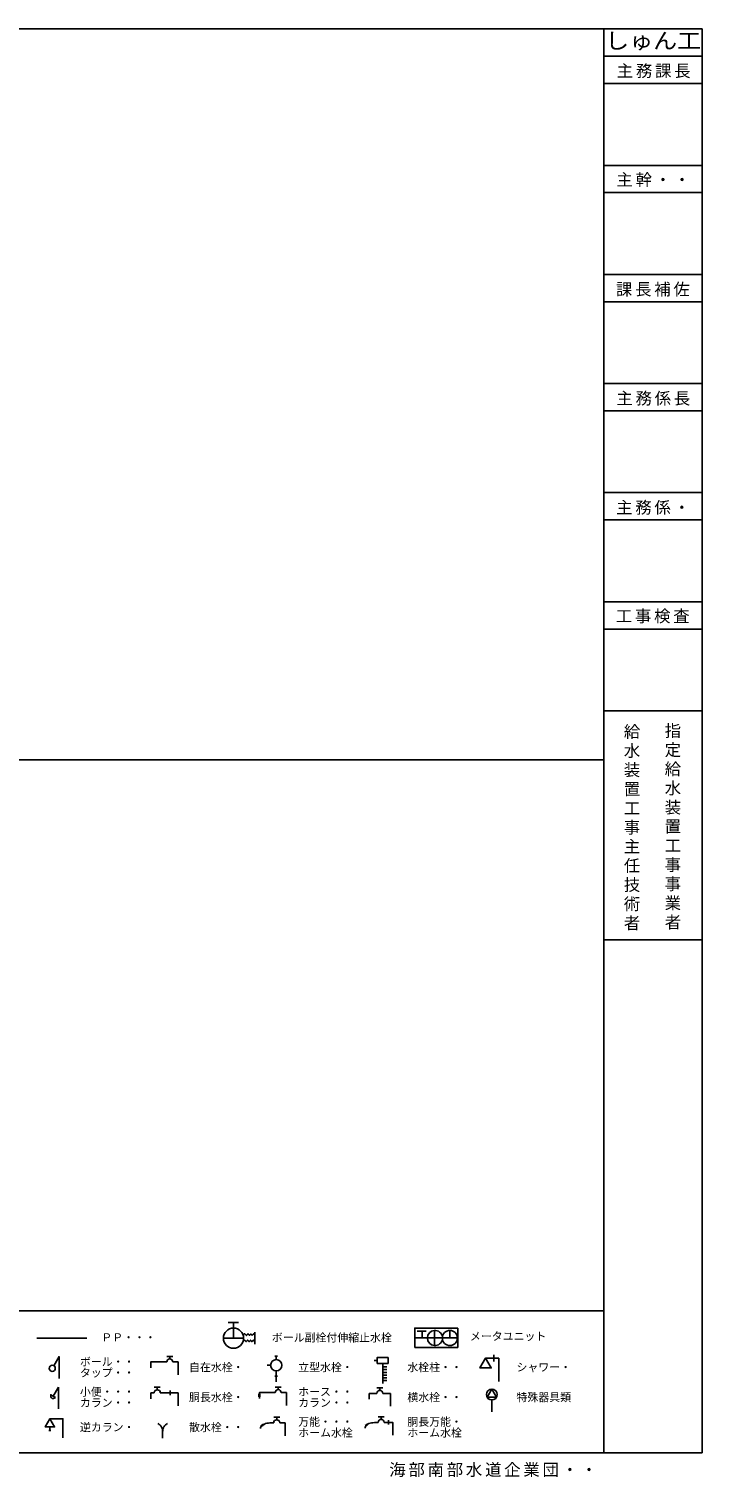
# Model space of a CAD drawing. Units: millimetres, scale not verified. Extents: x -125808 to 35380, y -29159 to 23930.
# Drawn here: x -78875 to -54208, y -29159 to 23930 of the extents above; entities that cross this region are included whole.
import ezdxf
from ezdxf.enums import TextEntityAlignment as Align

# ---------------------------------------------------------------- set-up
doc = ezdxf.new("R2010")
doc.units = ezdxf.units.MM
doc.header["$LTSCALE"] = 200
doc.layers.add('4-3_立面図', color=7, linetype='Continuous')
doc.styles.add('@ＭＳ 明朝', font='')
doc.styles.add('ＭＳ 明朝', font='')
doc.styles.get('@ＭＳ 明朝').set_extended_font_data('@MS Mincho')
doc.styles.get('ＭＳ 明朝').set_extended_font_data('MS Mincho')

msp = doc.modelspace()

# ---------------------------------------------------------------- linework, layer by layer
at = {"layer": '4-3_立面図'}
for p, q in [((-57808, 23930), (-122208, 23930)), ((-54208, 23930), (-57808, 23930)), ((-57808, 23930), (-57808, -28270)), ((-54208, 23930), (-54208, -28270)), ((-54208, 22930), (-57808, 22930)), ((-54208, 21930), (-57808, 21930)), ((-54208, 18930), (-57808, 18930)), ((-54208, 17930), (-57808, 17930)), ((-54208, 14930), (-57808, 14930)), ((-54208, 13930), (-57808, 13930)), ((-54208, 10930), (-57808, 10930)), ((-54208, 9930), (-57808, 9930)), ((-54208, 6930), (-57808, 6930)), ((-54208, 5930), (-57808, 5930)), ((-54208, 2930), (-57808, 2930)), ((-54208, 1930), (-57808, 1930)), ((-54208, -1070), (-57808, -1070)), ((-89608, -2870), (-57808, -2870)), ((-54208, -9470), (-57808, -9470)), ((-89608, -23070), (-57808, -23070)), ((-71576.3, -23490.9), (-71200.1, -23490.9)), ((-71378.3, -23490.9), (-71378.3, -24070)), ((-70594.7, -23847.1), (-70594.7, -24287.1)), ((-64313.4, -23808.9), (-64642.8, -23808.9)), ((-64465.1, -23808.9), (-64465.1, -24061.5)), ((-64010, -23784.1), (-64010, -24339)), ((-63449.1, -23783.8), (-63449.1, -24061.5)), ((-63156.1, -23700.6), (-63156.1, -24415.7)), ((-78584.3, -24073.9), (-76757.5, -24073.9)), ((-71748.6, -24070), (-71008, -24070)), ((-71030.4, -24195.8), (-71024.9, -24185.9)), ((-71024.9, -24185.9), (-71015.4, -24169.5)), ((-71021.9, -23967.6), (-71016.4, -23957.7)), ((-71016.4, -23957.7), (-71006.9, -23941.2)), ((-71015.4, -24169.5), (-71005.9, -24154.9)), ((-71006.9, -23941.2), (-70997.4, -23926.6)), ((-71005.9, -24154.9), (-70996.4, -24143.2)), ((-70997.4, -23926.6), (-70987.9, -23915)), ((-70996.4, -24143.2), (-70986.8, -24135.7)), ((-70987.9, -23915), (-70978.4, -23907.5)), ((-70986.8, -24135.7), (-70977.3, -24133.5)), ((-70978.4, -23907.5), (-70968.8, -23905.2)), ((-70977.3, -24133.5), (-70971.8, -24135)), ((-70971.8, -24135), (-70966.4, -24138.7)), ((-70968.8, -23905.2), (-70963.3, -23906.8)), ((-70966.4, -24138.7), (-70957.1, -24148.9)), ((-70963.3, -23906.8), (-70957.9, -23910.5)), ((-70957.9, -23910.5), (-70948.6, -23920.7)), ((-70957.1, -24148.9), (-70947.8, -24161.9)), ((-70948.6, -23920.7), (-70939.3, -23933.7)), ((-70947.8, -24161.9), (-70938.4, -24175.1)), ((-70939.3, -23933.7), (-70930, -23946.9)), ((-70938.4, -24175.1), (-70929, -24186.2)), ((-70930, -23946.9), (-70920.6, -23957.9)), ((-70929, -24186.2), (-70919.6, -24192.5)), ((-70920.6, -23957.9), (-70911.1, -23964.3)), ((-70919.6, -24192.5), (-70914, -24193.1)), ((-70914, -24193.1), (-70908.6, -24191)), ((-70911.1, -23964.3), (-70905.6, -23964.9)), ((-70908.6, -24191), (-70899.2, -24182.5)), ((-70905.6, -23964.9), (-70900.1, -23962.8)), ((-70900.1, -23962.8), (-70890.7, -23954.2)), ((-70899.2, -24182.5), (-70889.7, -24170.1)), ((-70890.7, -23954.2), (-70881.3, -23941.8)), ((-70889.7, -24170.1), (-70880.3, -24156.7)), ((-70881.3, -23941.8), (-70871.8, -23928.4)), ((-70880.3, -24156.7), (-70870.9, -24145.1)), ((-70871.8, -23928.4), (-70862.4, -23916.9)), ((-70870.9, -24145.1), (-70861.5, -24138.2)), ((-70862.4, -23916.9), (-70853.1, -23909.9)), ((-70861.5, -24138.2), (-70856.2, -24137.4)), ((-70856.2, -24137.4), (-70851, -24139.3)), ((-70853.1, -23909.9), (-70847.7, -23909.1)), ((-70851, -24139.3), (-70842.3, -24147.5)), ((-70847.7, -23909.1), (-70842.6, -23911)), ((-70842.6, -23911), (-70833.8, -23919.3)), ((-70842.3, -24147.5), (-70833.6, -24159.7)), ((-70833.8, -23919.3), (-70825.2, -23931.4)), ((-70833.6, -24159.7), (-70825, -24172.9)), ((-70825.2, -23931.4), (-70816.5, -23944.7)), ((-70825, -24172.9), (-70816.3, -24184.4)), ((-70816.5, -23944.7), (-70807.8, -23956.2)), ((-70816.3, -24184.4), (-70807.6, -24191.5)), ((-70807.8, -23956.2), (-70799.2, -23963.2)), ((-70807.6, -24191.5), (-70802.6, -24192.4)), ((-70802.6, -24192.4), (-70798, -24190.8)), ((-70799.2, -23963.2), (-70794.1, -23964.1)), ((-70798, -24190.8), (-70790.1, -24183.8)), ((-70794.1, -23964.1), (-70789.5, -23962.6)), ((-70790.1, -24183.8), (-70782.2, -24173.4)), ((-70789.5, -23962.6), (-70781.7, -23955.6)), ((-70782.2, -24173.4), (-70774.3, -24161.9)), ((-70781.7, -23955.6), (-70773.8, -23945.1)), ((-70774.3, -24161.9), (-70766.4, -24151.6)), ((-70773.8, -23945.1), (-70765.8, -23933.6)), ((-70766.4, -24151.6), (-70758.5, -24145)), ((-70765.8, -23933.6), (-70757.9, -23923.4)), ((-70758.5, -24145), (-70754, -24143.8)), ((-70757.9, -23923.4), (-70750.1, -23916.8)), ((-70754, -24143.8), (-70749.4, -24144.9)), ((-70750.1, -23916.8), (-70745.5, -23915.5)), ((-70749.4, -24144.9), (-70741.5, -24151.4)), ((-70745.5, -23915.5), (-70740.9, -23916.7)), ((-70741.5, -24151.4), (-70733.6, -24161.8)), ((-70740.9, -23916.7), (-70733, -23923.2)), ((-70733.6, -24161.8), (-70725.7, -24173.6)), ((-70733, -23923.2), (-70725.1, -23933.6)), ((-70725.7, -24173.6), (-70717.8, -24184.4)), ((-70725.1, -23933.6), (-70717.3, -23945.3)), ((-70717.8, -24184.4), (-70710, -24191.9)), ((-70717.3, -23945.3), (-70709.4, -23956.2)), ((-70710, -24191.9), (-70705.4, -24193.8)), ((-70709.4, -23956.2), (-70701.5, -23963.7)), ((-70705.4, -24193.8), (-70700.5, -24193.4)), ((-70701.5, -23963.7), (-70696.9, -23965.6)), ((-70700.5, -24193.4), (-70692.1, -24187.7)), ((-70696.9, -23965.6), (-70692, -23965.1)), ((-70692.1, -24187.7), (-70683.6, -24177.7)), ((-70692, -23965.1), (-70683.6, -23959.4)), ((-70683.6, -23959.4), (-70675.1, -23949.4)), ((-70683.6, -24177.7), (-70675.1, -24165.6)), ((-70675.1, -23949.4), (-70666.6, -23937.4)), ((-70675.1, -24165.6), (-70666.6, -24153.9)), ((-70666.6, -23937.4), (-70658.1, -23925.7)), ((-70666.6, -24153.9), (-70658.1, -24144.8)), ((-70658.1, -23925.7), (-70649.7, -23916.6)), ((-70658.1, -24144.8), (-70653.2, -24141.6)), ((-70653.2, -24141.6), (-70648.5, -24140.4)), ((-70649.7, -23916.6), (-70644.7, -23913.4)), ((-70648.5, -24140.4), (-70640.3, -24142.4)), ((-70644.7, -23913.4), (-70640, -23912.2)), ((-70640.3, -24142.4), (-70632.2, -24148.8)), ((-70640, -23912.2), (-70631.9, -23914.2)), ((-70632.2, -24148.8), (-70624.1, -24158.4)), ((-70631.9, -23914.2), (-70623.7, -23920.5)), ((-70624.1, -24158.4), (-70616, -24170.6)), ((-70623.7, -23920.5), (-70615.6, -23930.2)), ((-70616, -24170.6), (-70607.9, -24184.2)), ((-70615.6, -23930.2), (-70607.5, -23942.3)), ((-70607.9, -24184.2), (-70603.2, -24192.4)), ((-70607.5, -23942.3), (-70599.4, -23955.9)), ((-70599.4, -23955.9), (-70594.7, -23964.1)), ((-63171.4, -24061.5), (-64733.8, -24061.5)), ((-63156.1, -24415.7), (-64733.8, -24415.7)), ((-73823.8, -24735.4), (-73605.6, -24735.4)), ((-73714.7, -24826.3), (-73714.7, -24735.4)), ((-73408.1, -24935.4), (-73605.6, -24935.4)), ((-73408.1, -25409.4), (-73408.1, -24935.4)), ((-69858.4, -24725.4), (-69761.6, -24725.4)), ((-69811.1, -24725.4), (-69811.1, -24852.2)), ((-66229.4, -24884.6), (-66115.8, -24884.6)), ((-61838.1, -24676.7), (-61838.1, -24925)), ((-61657.6, -25658.4), (-61657.6, -24800.9)), ((-70144.2, -25059.5), (-70018.5, -25059.5)), ((-69858.4, -25465.4), (-69761.6, -25465.4)), ((-69811.1, -25266.8), (-69811.1, -25667.7)), ((-65911.2, -24993.2), (-65911.2, -25733.7)), ((-65911.2, -25121.6), (-65757.2, -25121.6)), ((-65911.2, -25221.6), (-65757.2, -25221.6)), ((-65911.2, -25321.6), (-65757.2, -25321.6)), ((-65911.2, -25421.6), (-65757.2, -25421.6)), ((-77792.9, -25859.6), (-77986.5, -26195)), ((-77792.9, -26658.1), (-77792.9, -25859.6)), ((-74282, -25869.3), (-74063.8, -25869.3)), ((-74172.9, -25960.2), (-74172.9, -25869.3)), ((-73694.1, -25981.7), (-73694.1, -26156.8)), ((-69849.8, -25861.3), (-69631.6, -25861.3)), ((-69740.7, -25952.2), (-69740.7, -25861.3)), ((-66125.3, -25891), (-65907.1, -25891)), ((-66016.2, -25982), (-66016.2, -25891)), ((-65911.2, -25521.6), (-65757.2, -25521.6)), ((-65911.2, -25621.6), (-65757.2, -25621.6)), ((-74404.7, -26069.3), (-74404.7, -26286)), ((-74404.7, -26069.3), (-74282, -26069.3)), ((-74063.8, -26069.3), (-73407, -26069.3)), ((-73407, -26543.4), (-73407, -26069.3)), ((-70472.8, -26137), (-70392.4, -26137)), ((-70472.8, -26197), (-70392.4, -26197)), ((-69434.1, -26061.3), (-69631.6, -26061.3)), ((-69434.1, -26535.3), (-69434.1, -26061.3)), ((-66405.5, -26091), (-66405.5, -26307.8)), ((-66125.3, -26091), (-66405.5, -26091)), ((-65625.9, -26091), (-65907.1, -26091)), ((-65625.9, -26565.1), (-65625.9, -26091)), ((-61910.6, -26334.1), (-61910.6, -26774.7)), ((-69905.3, -26968.8), (-69687.1, -26968.8)), ((-69796.2, -27059.7), (-69796.2, -26968.8)), ((-66074.5, -26954.6), (-65856.3, -26954.6)), ((-65965.4, -27045.5), (-65965.4, -26954.6)), ((-65701.5, -27070.8), (-65701.5, -27237.8)), ((-78142.3, -27455.2), (-78071.3, -27455.2)), ((-78107.3, -27324.1), (-78107.3, -27455.2)), ((-73975.7, -27728.2), (-73975.7, -27493.8)), ((-70367.1, -27245.7), (-70318.9, -27302.7)), ((-70321.3, -27206.9), (-70273.1, -27263.9)), ((-69489.6, -27168.8), (-69687.1, -27168.8)), ((-69489.6, -27642.9), (-69489.6, -27168.8)), ((-66536.3, -27231.5), (-66488.1, -27288.4)), ((-66490.5, -27192.7), (-66442.3, -27249.7)), ((-122208, -28270), (-57808, -28270)), ((-57808, -28270), (-54208, -28270))]:
    msp.add_line(p, q, dxfattribs=at)
for points in [[(-63156.1, -23700.6), (-64733.8, -23700.6), (-64733.8, -24415.7)], [(-77772.2, -25542.8), (-77772.2, -24744.3), (-77965, -25078.3)], [(-73823.8, -24935.4), (-74405.9, -24935.4), (-74405.9, -25152.1)], [(-61657.6, -24800.9), (-62142.8, -24800.9), (-62350.7, -25160.9), (-61935, -25160.9), (-62142.8, -24800.9)], [(-69849.8, -26061.3), (-70431.9, -26061.3), (-70431.9, -26278)], [(-77630.5, -27716.6), (-77630.5, -27024.1), (-78107.3, -27024.1), (-78280.5, -27324.1), (-77934.1, -27324.1), (-78107.3, -27024.1)], [(-73975.7, -27493.8), (-73976.8, -27463.6), (-73979.8, -27434.6), (-73985, -27406.8), (-73992.1, -27380.2), (-74001.4, -27354.8), (-74012.6, -27330.5), (-74026, -27307.4), (-74041.3, -27285.5), (-74058.8, -27264.8), (-74078.2, -27245.3), (-74099.8, -27227), (-74123.3, -27209.8), (-74148.9, -27193.8)], [(-73975.7, -27493.8), (-73974.7, -27463.6), (-73971.6, -27434.6), (-73966.5, -27406.8), (-73959.3, -27380.2), (-73950.1, -27354.8), (-73938.8, -27330.5), (-73925.5, -27307.4), (-73910.2, -27285.5), (-73892.7, -27264.8), (-73873.3, -27245.3), (-73851.7, -27227), (-73828.2, -27209.8), (-73802.5, -27193.8)], [(-69905.3, -27168.8), (-69976.6, -27170.1), (-70042.2, -27174), (-70102.1, -27180.4), (-70156.3, -27189.4), (-70204.8, -27200.9), (-70247.6, -27215), (-70284.7, -27231.7), (-70316.1, -27250.9), (-70341.8, -27272.7), (-70361.7, -27297.1), (-70376, -27324), (-70384.5, -27353.5), (-70387.4, -27385.6)], [(-66074.5, -27154.6), (-66145.8, -27155.9), (-66211.4, -27159.7), (-66271.3, -27166.2), (-66325.5, -27175.1), (-66374, -27186.7), (-66416.8, -27200.8), (-66453.9, -27217.5), (-66485.3, -27236.7), (-66511, -27258.5), (-66530.9, -27282.9), (-66545.2, -27309.8), (-66553.7, -27339.3), (-66556.6, -27371.3)], [(-65541.2, -27628.7), (-65541.2, -27154.6), (-65856.3, -27154.6)]]:
    msp.add_lwpolyline(points, dxfattribs=at)
for points in [[(-66115.8, -24993.2), (-65716.2, -24993.2), (-65716.2, -24781.8), (-66115.8, -24781.8)], [(-61910.6, -25934.1), (-62083.9, -26234.1), (-61737.4, -26234.1)], [(-77899.1, -26245.5), (-78079.1, -26141.6), (-78078, -26171.7), (-78074.8, -26198.2), (-78069.5, -26220.9), (-78062.1, -26240), (-78052.5, -26255.4), (-78040.8, -26267), (-78026.9, -26275), (-78010.9, -26279.3), (-77992.8, -26280), (-77972.6, -26276.9), (-77950.2, -26270.1), (-77925.7, -26259.7)]]:
    msp.add_lwpolyline(points, close=True, dxfattribs=at)
for centre, radius in [((-71378.3, -24070), 370.3), ((-63449.1, -24061.5), 277.8), ((-69811.1, -25059.5), 207.3), ((-78021.8, -25174), 111.2), ((-61910.6, -26134.1), 200)]:
    msp.add_circle(centre, radius, dxfattribs=at)
for centre, radius, start, end in [((-63997, -24061.5), 277.8, 9.39358, 350.44321), ((-63997, -24061.5), 277.8, 350.44321, 351.87855), ((-63997, -24061.5), 277.8, 1.65502, 9.39358), ((-63997, -24061.5), 277.8, 351.87855, 1.65502), ((-73714.7, -24935.4), 109.1, 0, 180), ((-74172.9, -26069.3), 109.1, 0, 180), ((-69740.7, -26061.3), 109.1, 0, 180), ((-66016.2, -26091), 109.1, 0, 180), ((-69796.2, -27168.8), 109.1, 0, 180), ((-65965.4, -27154.6), 109.1, 0, 180)]:
    msp.add_arc(centre, radius, start, end, dxfattribs=at)

# ---------------------------------------------------------------- texts
at = {"layer": '4-3_立面図', "style": 'ＭＳ 明朝', "width": 1.1}
msp.add_text('しゅん工', height=586.5, dxfattribs=at).set_placement((-57758, 23030), align=Align.BOTTOM_LEFT)
at = {"layer": '4-3_立面図', "style": 'ＭＳ 明朝'}
for s, p in [('ボール副栓付伸縮止水栓', (-69975, -24282.6)), ('メータユニット', (-62714.9, -24234.3)), ('ＰＰ・・・', (-76224.7, -24277.8)), ('ボール・・', (-77008, -25170)), ('自在水栓・', (-73008, -25370)), ('立型水栓・', (-69008, -25370)), ('水栓柱・・', (-65008, -25370)), ('タップ・・', (-77008, -25570)), ('シャワー・', (-61008, -25370)), ('小便・・・', (-77008, -26270)), ('ホース・・', (-69008, -26270)), ('カラン・・', (-77008, -26670)), ('胴長水栓・', (-73008, -26470)), ('カラン・・', (-69008, -26670)), ('横水栓・・', (-65008, -26470)), ('特殊器具類', (-61008, -26470)), ('万能・・・', (-69008, -27370)), ('胴長万能・', (-65008, -27370)), ('逆カラン・', (-77008, -27570)), ('散水栓・・', (-73008, -27570)), ('ホーム水栓', (-69008, -27770)), ('ホーム水栓', (-65008, -27770))]:
    msp.add_text(s, height=293.3, dxfattribs=at).set_placement(p, align=Align.BOTTOM_LEFT)
at = {"layer": '4-3_立面図', "char_height": 439.9, "attachment_point": 7, "style": 'ＭＳ 明朝'}
for s, insert in [('\\T1.17;主務課長', (-57332.8, 22124.1)), ('\\T1.17;主幹・・', (-57345, 18135.5)), ('\\T1.17;課長補佐', (-57362.7, 14117.9)), ('\\T1.17;主務係長', (-57344.5, 10119.4)), ('\\T1.17;主務係・', (-57354.3, 6120)), ('\\T1.17;工事検査', (-57369.1, 2134.7)), ('\\T1.17;海部南部水道企業団・・', (-65669.7, -29159.2))]:
    msp.add_mtext(s, dxfattribs=dict(at, insert=insert))
at = {"layer": '4-3_立面図', "char_height": 439.9, "attachment_point": 7, "rotation": 270, "style": '@ＭＳ 明朝'}
for s, insert in [('\\T1.17;給水装置工事主任技術者', (-57063.9, -1521.7)), ('\\T1.17;指定給水装置工事事業者', (-55560.7, -1489.7))]:
    msp.add_mtext(s, dxfattribs=dict(at, insert=insert))

doc.saveas('drawing.dxf')
